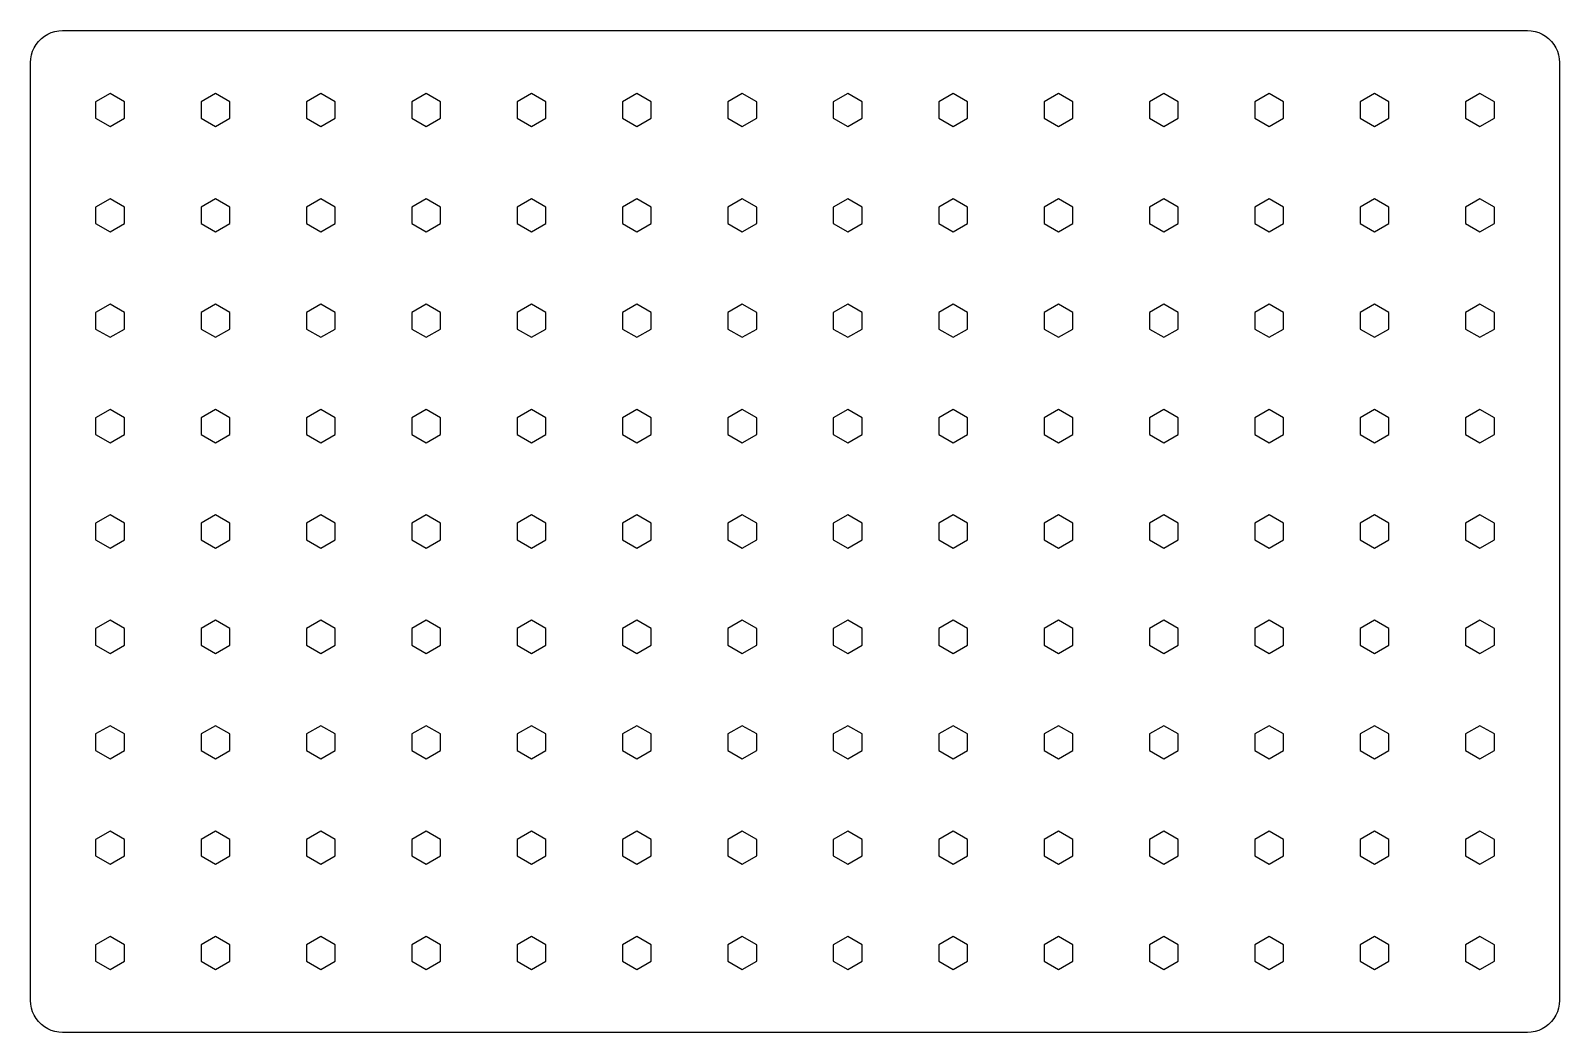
# Model space of a CAD drawing. Header units: millimetres. Extents: x -145 to 145, y -95 to 95.
import ezdxf

# ---------------------------------------------------------------- set-up
doc = ezdxf.new("R2010")
doc.units = ezdxf.units.MM
doc.layers.add('CUT', color=1, linetype='Continuous')

msp = doc.modelspace()

# ---------------------------------------------------------------- linework, layer by layer
at = {"layer": 'CUT'}
for points in [[(-139.0023, -95.075), (-139.7323, -95.0308), (-140.4539, -94.8986), (-141.1543, -94.6804), (-141.8233, -94.3793), (-142.4511, -93.9997), (-143.0286, -93.5473), (-143.5473, -93.0286), (-143.9997, -92.4511), (-144.3793, -91.8233), (-144.6804, -91.1543), (-144.8986, -90.4539), (-145.0308, -89.7323), (-145.075, -89.0023), (-145.075, 89.0023), (-145.0308, 89.7323), (-144.8986, 90.4539), (-144.6804, 91.1543), (-144.3793, 91.8233), (-143.9997, 92.4511), (-143.5473, 93.0286), (-143.0286, 93.5473), (-142.4511, 93.9997), (-141.8233, 94.3793), (-141.1543, 94.6804), (-140.4539, 94.8986), (-139.7323, 95.0308), (-139.0023, 95.075), (139.0023, 95.075), (139.7323, 95.0308), (140.4539, 94.8986), (141.1543, 94.6804), (141.8233, 94.3793), (142.4511, 93.9997), (143.0286, 93.5473), (143.5473, 93.0286), (143.9997, 92.4511), (144.3793, 91.8233), (144.6804, 91.1543), (144.8986, 90.4539), (145.0308, 89.7323), (145.075, 89.0023), (145.075, -89.0023), (145.0308, -89.7323), (144.8986, -90.4539), (144.6804, -91.1543), (144.3793, -91.8233), (143.9997, -92.4511), (143.5473, -93.0286), (143.0286, -93.5473), (142.4511, -93.9997), (141.8233, -94.3793), (141.1543, -94.6804), (140.4539, -94.8986), (139.7323, -95.0308), (139.0023, -95.075)], [(-130, 76.8534), (-127.275, 78.4267), (-127.275, 81.5733), (-130, 83.1466), (-132.725, 81.5733), (-132.725, 78.4267)], [(-110, 83.1466), (-112.725, 81.5733), (-112.725, 78.4267), (-110, 76.8534), (-107.275, 78.4267), (-107.275, 81.5733)], [(-90, 76.8534), (-87.275, 78.4267), (-87.275, 81.5733), (-90, 83.1466), (-92.725, 81.5733), (-92.725, 78.4267)], [(-70, 83.1466), (-72.725, 81.5733), (-72.725, 78.4267), (-70, 76.8534), (-67.275, 78.4267), (-67.275, 81.5733)], [(-50, 76.8534), (-47.275, 78.4267), (-47.275, 81.5733), (-50, 83.1466), (-52.725, 81.5733), (-52.725, 78.4267)], [(-30, 83.1466), (-32.725, 81.5733), (-32.725, 78.4267), (-30, 76.8534), (-27.275, 78.4267), (-27.275, 81.5733)], [(-10, 76.8534), (-7.275, 78.4267), (-7.275, 81.5733), (-10, 83.1466), (-12.725, 81.5733), (-12.725, 78.4267)], [(10, 83.1466), (7.275, 81.5733), (7.275, 78.4267), (10, 76.8534), (12.725, 78.4267), (12.725, 81.5733)], [(30, 76.8534), (32.725, 78.4267), (32.725, 81.5733), (30, 83.1466), (27.275, 81.5733), (27.275, 78.4267)], [(50, 83.1466), (47.275, 81.5733), (47.275, 78.4267), (50, 76.8534), (52.725, 78.4267), (52.725, 81.5733)], [(70, 76.8534), (72.725, 78.4267), (72.725, 81.5733), (70, 83.1466), (67.275, 81.5733), (67.275, 78.4267)], [(90, 83.1466), (87.275, 81.5733), (87.275, 78.4267), (90, 76.8534), (92.725, 78.4267), (92.725, 81.5733)], [(110, 76.8534), (112.725, 78.4267), (112.725, 81.5733), (110, 83.1466), (107.275, 81.5733), (107.275, 78.4267)], [(130, 83.1466), (127.275, 81.5733), (127.275, 78.4267), (130, 76.8534), (132.725, 78.4267), (132.725, 81.5733)], [(-127.275, 58.4267), (-127.275, 61.5733), (-130, 63.1466), (-132.725, 61.5733), (-132.725, 58.4267), (-130, 56.8534)], [(-112.725, 61.5733), (-112.725, 58.4267), (-110, 56.8534), (-107.275, 58.4267), (-107.275, 61.5733), (-110, 63.1466)], [(-87.275, 58.4267), (-87.275, 61.5733), (-90, 63.1466), (-92.725, 61.5733), (-92.725, 58.4267), (-90, 56.8534)], [(-72.725, 61.5733), (-72.725, 58.4267), (-70, 56.8534), (-67.275, 58.4267), (-67.275, 61.5733), (-70, 63.1466)], [(-47.275, 58.4267), (-47.275, 61.5733), (-50, 63.1466), (-52.725, 61.5733), (-52.725, 58.4267), (-50, 56.8534)], [(-32.725, 61.5733), (-32.725, 58.4267), (-30, 56.8534), (-27.275, 58.4267), (-27.275, 61.5733), (-30, 63.1466)], [(-7.275, 58.4267), (-7.275, 61.5733), (-10, 63.1466), (-12.725, 61.5733), (-12.725, 58.4267), (-10, 56.8534)], [(7.275, 61.5733), (7.275, 58.4267), (10, 56.8534), (12.725, 58.4267), (12.725, 61.5733), (10, 63.1466)], [(32.725, 58.4267), (32.725, 61.5733), (30, 63.1466), (27.275, 61.5733), (27.275, 58.4267), (30, 56.8534)], [(47.275, 61.5733), (47.275, 58.4267), (50, 56.8534), (52.725, 58.4267), (52.725, 61.5733), (50, 63.1466)], [(72.725, 58.4267), (72.725, 61.5733), (70, 63.1466), (67.275, 61.5733), (67.275, 58.4267), (70, 56.8534)], [(87.275, 61.5733), (87.275, 58.4267), (90, 56.8534), (92.725, 58.4267), (92.725, 61.5733), (90, 63.1466)], [(112.725, 58.4267), (112.725, 61.5733), (110, 63.1466), (107.275, 61.5733), (107.275, 58.4267), (110, 56.8534)], [(127.275, 61.5733), (127.275, 58.4267), (130, 56.8534), (132.725, 58.4267), (132.725, 61.5733), (130, 63.1466)], [(-127.275, 41.5733), (-130, 43.1466), (-132.725, 41.5733), (-132.725, 38.4267), (-130, 36.8534), (-127.275, 38.4267)], [(-112.725, 38.4267), (-110, 36.8534), (-107.275, 38.4267), (-107.275, 41.5733), (-110, 43.1466), (-112.725, 41.5733)], [(-87.275, 41.5733), (-90, 43.1466), (-92.725, 41.5733), (-92.725, 38.4267), (-90, 36.8534), (-87.275, 38.4267)], [(-72.725, 38.4267), (-70, 36.8534), (-67.275, 38.4267), (-67.275, 41.5733), (-70, 43.1466), (-72.725, 41.5733)], [(-47.275, 41.5733), (-50, 43.1466), (-52.725, 41.5733), (-52.725, 38.4267), (-50, 36.8534), (-47.275, 38.4267)], [(-32.725, 38.4267), (-30, 36.8534), (-27.275, 38.4267), (-27.275, 41.5733), (-30, 43.1466), (-32.725, 41.5733)], [(-7.275, 41.5733), (-10, 43.1466), (-12.725, 41.5733), (-12.725, 38.4267), (-10, 36.8534), (-7.275, 38.4267)], [(7.275, 38.4267), (10, 36.8534), (12.725, 38.4267), (12.725, 41.5733), (10, 43.1466), (7.275, 41.5733)], [(32.725, 41.5733), (30, 43.1466), (27.275, 41.5733), (27.275, 38.4267), (30, 36.8534), (32.725, 38.4267)], [(47.275, 38.4267), (50, 36.8534), (52.725, 38.4267), (52.725, 41.5733), (50, 43.1466), (47.275, 41.5733)], [(72.725, 41.5733), (70, 43.1466), (67.275, 41.5733), (67.275, 38.4267), (70, 36.8534), (72.725, 38.4267)], [(87.275, 38.4267), (90, 36.8534), (92.725, 38.4267), (92.725, 41.5733), (90, 43.1466), (87.275, 41.5733)], [(112.725, 41.5733), (110, 43.1466), (107.275, 41.5733), (107.275, 38.4267), (110, 36.8534), (112.725, 38.4267)], [(127.275, 38.4267), (130, 36.8534), (132.725, 38.4267), (132.725, 41.5733), (130, 43.1466), (127.275, 41.5733)], [(-130, 23.1466), (-132.725, 21.5733), (-132.725, 18.4267), (-130, 16.8534), (-127.275, 18.4267), (-127.275, 21.5733)], [(-110, 16.8534), (-107.275, 18.4267), (-107.275, 21.5733), (-110, 23.1466), (-112.725, 21.5733), (-112.725, 18.4267)], [(-90, 23.1466), (-92.725, 21.5733), (-92.725, 18.4267), (-90, 16.8534), (-87.275, 18.4267), (-87.275, 21.5733)], [(-70, 16.8534), (-67.275, 18.4267), (-67.275, 21.5733), (-70, 23.1466), (-72.725, 21.5733), (-72.725, 18.4267)], [(-50, 23.1466), (-52.725, 21.5733), (-52.725, 18.4267), (-50, 16.8534), (-47.275, 18.4267), (-47.275, 21.5733)], [(-30, 16.8534), (-27.275, 18.4267), (-27.275, 21.5733), (-30, 23.1466), (-32.725, 21.5733), (-32.725, 18.4267)], [(-10, 23.1466), (-12.725, 21.5733), (-12.725, 18.4267), (-10, 16.8534), (-7.275, 18.4267), (-7.275, 21.5733)], [(10, 16.8534), (12.725, 18.4267), (12.725, 21.5733), (10, 23.1466), (7.275, 21.5733), (7.275, 18.4267)], [(30, 23.1466), (27.275, 21.5733), (27.275, 18.4267), (30, 16.8534), (32.725, 18.4267), (32.725, 21.5733)], [(50, 16.8534), (52.725, 18.4267), (52.725, 21.5733), (50, 23.1466), (47.275, 21.5733), (47.275, 18.4267)], [(70, 23.1466), (67.275, 21.5733), (67.275, 18.4267), (70, 16.8534), (72.725, 18.4267), (72.725, 21.5733)], [(90, 16.8534), (92.725, 18.4267), (92.725, 21.5733), (90, 23.1466), (87.275, 21.5733), (87.275, 18.4267)], [(110, 23.1466), (107.275, 21.5733), (107.275, 18.4267), (110, 16.8534), (112.725, 18.4267), (112.725, 21.5733)], [(130, 16.8534), (132.725, 18.4267), (132.725, 21.5733), (130, 23.1466), (127.275, 21.5733), (127.275, 18.4267)], [(-132.725, 1.5733), (-132.725, -1.5733), (-130, -3.1466), (-127.275, -1.5733), (-127.275, 1.5733), (-130, 3.1466)], [(-107.275, -1.5733), (-107.275, 1.5733), (-110, 3.1466), (-112.725, 1.5733), (-112.725, -1.5733), (-110, -3.1466)], [(-92.725, 1.5733), (-92.725, -1.5733), (-90, -3.1466), (-87.275, -1.5733), (-87.275, 1.5733), (-90, 3.1466)], [(-67.275, -1.5733), (-67.275, 1.5733), (-70, 3.1466), (-72.725, 1.5733), (-72.725, -1.5733), (-70, -3.1466)], [(-52.725, 1.5733), (-52.725, -1.5733), (-50, -3.1466), (-47.275, -1.5733), (-47.275, 1.5733), (-50, 3.1466)], [(-27.275, -1.5733), (-27.275, 1.5733), (-30, 3.1466), (-32.725, 1.5733), (-32.725, -1.5733), (-30, -3.1466)], [(-12.725, 1.5733), (-12.725, -1.5733), (-10, -3.1466), (-7.275, -1.5733), (-7.275, 1.5733), (-10, 3.1466)], [(12.725, -1.5733), (12.725, 1.5733), (10, 3.1466), (7.275, 1.5733), (7.275, -1.5733), (10, -3.1466)], [(27.275, 1.5733), (27.275, -1.5733), (30, -3.1466), (32.725, -1.5733), (32.725, 1.5733), (30, 3.1466)], [(52.725, -1.5733), (52.725, 1.5733), (50, 3.1466), (47.275, 1.5733), (47.275, -1.5733), (50, -3.1466)], [(67.275, 1.5733), (67.275, -1.5733), (70, -3.1466), (72.725, -1.5733), (72.725, 1.5733), (70, 3.1466)], [(92.725, -1.5733), (92.725, 1.5733), (90, 3.1466), (87.275, 1.5733), (87.275, -1.5733), (90, -3.1466)], [(107.275, 1.5733), (107.275, -1.5733), (110, -3.1466), (112.725, -1.5733), (112.725, 1.5733), (110, 3.1466)], [(132.725, -1.5733), (132.725, 1.5733), (130, 3.1466), (127.275, 1.5733), (127.275, -1.5733), (130, -3.1466)], [(-132.725, -21.5733), (-130, -23.1466), (-127.275, -21.5733), (-127.275, -18.4267), (-130, -16.8534), (-132.725, -18.4267)], [(-107.275, -18.4267), (-110, -16.8534), (-112.725, -18.4267), (-112.725, -21.5733), (-110, -23.1466), (-107.275, -21.5733)], [(-92.725, -21.5733), (-90, -23.1466), (-87.275, -21.5733), (-87.275, -18.4267), (-90, -16.8534), (-92.725, -18.4267)], [(-67.275, -18.4267), (-70, -16.8534), (-72.725, -18.4267), (-72.725, -21.5733), (-70, -23.1466), (-67.275, -21.5733)], [(-52.725, -21.5733), (-50, -23.1466), (-47.275, -21.5733), (-47.275, -18.4267), (-50, -16.8534), (-52.725, -18.4267)], [(-27.275, -18.4267), (-30, -16.8534), (-32.725, -18.4267), (-32.725, -21.5733), (-30, -23.1466), (-27.275, -21.5733)], [(-12.725, -21.5733), (-10, -23.1466), (-7.275, -21.5733), (-7.275, -18.4267), (-10, -16.8534), (-12.725, -18.4267)], [(12.725, -18.4267), (10, -16.8534), (7.275, -18.4267), (7.275, -21.5733), (10, -23.1466), (12.725, -21.5733)], [(27.275, -21.5733), (30, -23.1466), (32.725, -21.5733), (32.725, -18.4267), (30, -16.8534), (27.275, -18.4267)], [(52.725, -18.4267), (50, -16.8534), (47.275, -18.4267), (47.275, -21.5733), (50, -23.1466), (52.725, -21.5733)], [(67.275, -21.5733), (70, -23.1466), (72.725, -21.5733), (72.725, -18.4267), (70, -16.8534), (67.275, -18.4267)], [(92.725, -18.4267), (90, -16.8534), (87.275, -18.4267), (87.275, -21.5733), (90, -23.1466), (92.725, -21.5733)], [(107.275, -21.5733), (110, -23.1466), (112.725, -21.5733), (112.725, -18.4267), (110, -16.8534), (107.275, -18.4267)], [(132.725, -18.4267), (130, -16.8534), (127.275, -18.4267), (127.275, -21.5733), (130, -23.1466), (132.725, -21.5733)], [(-130, -43.1466), (-127.275, -41.5733), (-127.275, -38.4267), (-130, -36.8534), (-132.725, -38.4267), (-132.725, -41.5733)], [(-110, -36.8534), (-112.725, -38.4267), (-112.725, -41.5733), (-110, -43.1466), (-107.275, -41.5733), (-107.275, -38.4267)], [(-90, -43.1466), (-87.275, -41.5733), (-87.275, -38.4267), (-90, -36.8534), (-92.725, -38.4267), (-92.725, -41.5733)], [(-70, -36.8534), (-72.725, -38.4267), (-72.725, -41.5733), (-70, -43.1466), (-67.275, -41.5733), (-67.275, -38.4267)], [(-50, -43.1466), (-47.275, -41.5733), (-47.275, -38.4267), (-50, -36.8534), (-52.725, -38.4267), (-52.725, -41.5733)], [(-30, -36.8534), (-32.725, -38.4267), (-32.725, -41.5733), (-30, -43.1466), (-27.275, -41.5733), (-27.275, -38.4267)], [(-10, -43.1466), (-7.275, -41.5733), (-7.275, -38.4267), (-10, -36.8534), (-12.725, -38.4267), (-12.725, -41.5733)], [(10, -36.8534), (7.275, -38.4267), (7.275, -41.5733), (10, -43.1466), (12.725, -41.5733), (12.725, -38.4267)], [(30, -43.1466), (32.725, -41.5733), (32.725, -38.4267), (30, -36.8534), (27.275, -38.4267), (27.275, -41.5733)], [(50, -36.8534), (47.275, -38.4267), (47.275, -41.5733), (50, -43.1466), (52.725, -41.5733), (52.725, -38.4267)], [(70, -43.1466), (72.725, -41.5733), (72.725, -38.4267), (70, -36.8534), (67.275, -38.4267), (67.275, -41.5733)], [(90, -36.8534), (87.275, -38.4267), (87.275, -41.5733), (90, -43.1466), (92.725, -41.5733), (92.725, -38.4267)], [(110, -43.1466), (112.725, -41.5733), (112.725, -38.4267), (110, -36.8534), (107.275, -38.4267), (107.275, -41.5733)], [(130, -36.8534), (127.275, -38.4267), (127.275, -41.5733), (130, -43.1466), (132.725, -41.5733), (132.725, -38.4267)], [(-127.275, -61.5733), (-127.275, -58.4267), (-130, -56.8534), (-132.725, -58.4267), (-132.725, -61.5733), (-130, -63.1466)], [(-112.725, -58.4267), (-112.725, -61.5733), (-110, -63.1466), (-107.275, -61.5733), (-107.275, -58.4267), (-110, -56.8534)], [(-87.275, -61.5733), (-87.275, -58.4267), (-90, -56.8534), (-92.725, -58.4267), (-92.725, -61.5733), (-90, -63.1466)], [(-72.725, -58.4267), (-72.725, -61.5733), (-70, -63.1466), (-67.275, -61.5733), (-67.275, -58.4267), (-70, -56.8534)], [(-47.275, -61.5733), (-47.275, -58.4267), (-50, -56.8534), (-52.725, -58.4267), (-52.725, -61.5733), (-50, -63.1466)], [(-32.725, -58.4267), (-32.725, -61.5733), (-30, -63.1466), (-27.275, -61.5733), (-27.275, -58.4267), (-30, -56.8534)], [(-7.275, -61.5733), (-7.275, -58.4267), (-10, -56.8534), (-12.725, -58.4267), (-12.725, -61.5733), (-10, -63.1466)], [(7.275, -58.4267), (7.275, -61.5733), (10, -63.1466), (12.725, -61.5733), (12.725, -58.4267), (10, -56.8534)], [(32.725, -61.5733), (32.725, -58.4267), (30, -56.8534), (27.275, -58.4267), (27.275, -61.5733), (30, -63.1466)], [(47.275, -58.4267), (47.275, -61.5733), (50, -63.1466), (52.725, -61.5733), (52.725, -58.4267), (50, -56.8534)], [(72.725, -61.5733), (72.725, -58.4267), (70, -56.8534), (67.275, -58.4267), (67.275, -61.5733), (70, -63.1466)], [(87.275, -58.4267), (87.275, -61.5733), (90, -63.1466), (92.725, -61.5733), (92.725, -58.4267), (90, -56.8534)], [(112.725, -61.5733), (112.725, -58.4267), (110, -56.8534), (107.275, -58.4267), (107.275, -61.5733), (110, -63.1466)], [(127.275, -58.4267), (127.275, -61.5733), (130, -63.1466), (132.725, -61.5733), (132.725, -58.4267), (130, -56.8534)], [(-127.275, -78.4267), (-130, -76.8534), (-132.725, -78.4267), (-132.725, -81.5733), (-130, -83.1466), (-127.275, -81.5733)], [(-112.725, -81.5733), (-110, -83.1466), (-107.275, -81.5733), (-107.275, -78.4267), (-110, -76.8534), (-112.725, -78.4267)], [(-87.275, -78.4267), (-90, -76.8534), (-92.725, -78.4267), (-92.725, -81.5733), (-90, -83.1466), (-87.275, -81.5733)], [(-72.725, -81.5733), (-70, -83.1466), (-67.275, -81.5733), (-67.275, -78.4267), (-70, -76.8534), (-72.725, -78.4267)], [(-47.275, -78.4267), (-50, -76.8534), (-52.725, -78.4267), (-52.725, -81.5733), (-50, -83.1466), (-47.275, -81.5733)], [(-32.725, -81.5733), (-30, -83.1466), (-27.275, -81.5733), (-27.275, -78.4267), (-30, -76.8534), (-32.725, -78.4267)], [(-7.275, -78.4267), (-10, -76.8534), (-12.725, -78.4267), (-12.725, -81.5733), (-10, -83.1466), (-7.275, -81.5733)], [(7.275, -81.5733), (10, -83.1466), (12.725, -81.5733), (12.725, -78.4267), (10, -76.8534), (7.275, -78.4267)], [(32.725, -78.4267), (30, -76.8534), (27.275, -78.4267), (27.275, -81.5733), (30, -83.1466), (32.725, -81.5733)], [(47.275, -81.5733), (50, -83.1466), (52.725, -81.5733), (52.725, -78.4267), (50, -76.8534), (47.275, -78.4267)], [(72.725, -78.4267), (70, -76.8534), (67.275, -78.4267), (67.275, -81.5733), (70, -83.1466), (72.725, -81.5733)], [(87.275, -81.5733), (90, -83.1466), (92.725, -81.5733), (92.725, -78.4267), (90, -76.8534), (87.275, -78.4267)], [(112.725, -78.4267), (110, -76.8534), (107.275, -78.4267), (107.275, -81.5733), (110, -83.1466), (112.725, -81.5733)], [(127.275, -81.5733), (130, -83.1466), (132.725, -81.5733), (132.725, -78.4267), (130, -76.8534), (127.275, -78.4267)]]:
    msp.add_lwpolyline(points, close=True, dxfattribs=at)

doc.saveas('drawing.dxf')
